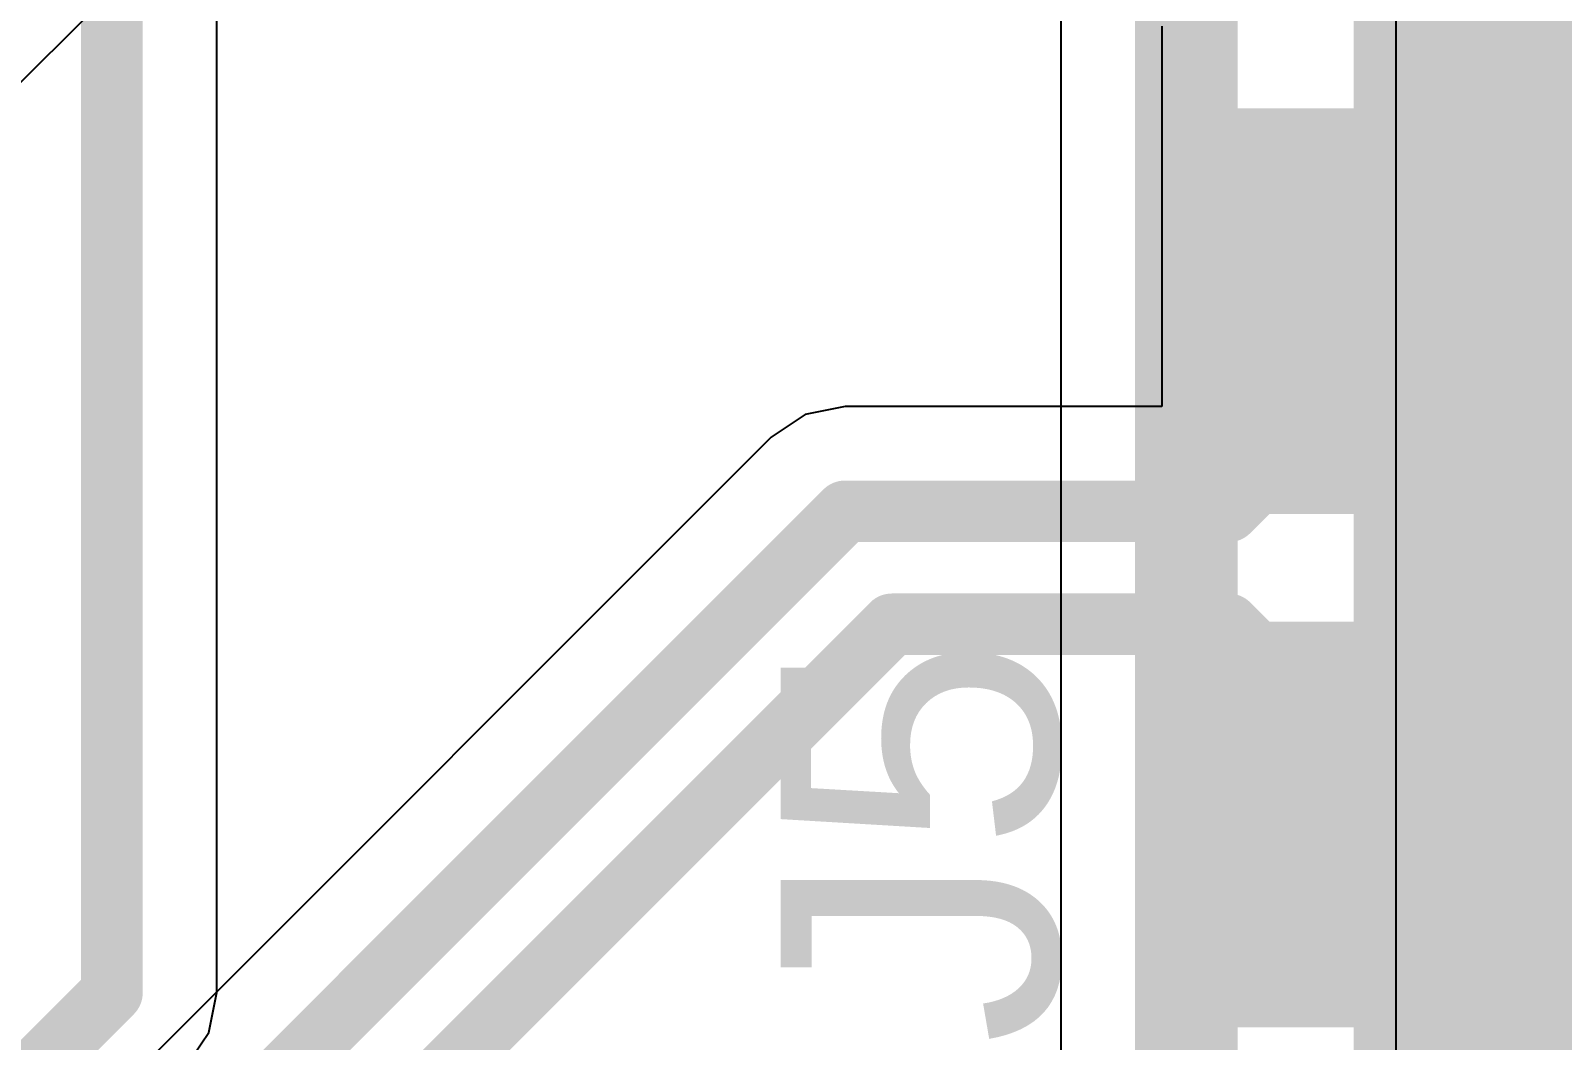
# Model space of a CAD drawing. Header units: inches. Extents: x -6 to 328, y -6 to 90.
# Drawn here: x 31.293 to 35.082, y 11.825 to 14.322 of the extents above; entities that cross this region are included whole.
import ezdxf

# ---------------------------------------------------------------- set-up
doc = ezdxf.new("R2010")
doc.units = ezdxf.units.IN
for name, color, linetype in [('Bottom Layer', 5, 'Continuous'), ('Bottom Paste', 16, 'Continuous'), ('Bottom Solder', 6, 'Continuous'), ('PWR', 16, 'Continuous'), ('Top Layer', 1, 'Continuous'), ('Top Overlay', 2, 'Continuous')]:
    doc.layers.add(name, color=color, linetype=linetype)
doc.styles.add('Arial', font='', dxfattribs={"height": 0.2})
doc.styles.add('Arial_Bold', font='', dxfattribs={"height": 0.2})
doc.styles.get('Arial').set_extended_font_data('Arial')
doc.styles.get('Arial_Bold').set_extended_font_data('Arial', bold=True)

# ---------------------------------------------------------------- blocks, each defined once
blk = doc.blocks.new('M55_7013242R_B_49')
at = {"layer": 'Bottom Layer'}
for points in [[(1.505, 3.3), (2.305, 3.3), (2.305, 2.2), (1.505, 2.2)], [(2.775, 3.3), (3.575, 3.3), (3.575, 2.2), (2.775, 2.2)]]:
    blk.add_hatch(color=5, dxfattribs=at).paths.add_polyline_path(points)
at = {"layer": 'Bottom Paste'}
for points in [[(1.505, 3.3), (2.305, 3.3), (2.305, 2.2), (1.505, 2.2)], [(2.775, 3.3), (3.575, 3.3), (3.575, 2.2), (2.775, 2.2)]]:
    blk.add_hatch(color=16, dxfattribs=at).paths.add_polyline_path(points)
at = {"layer": 'Bottom Solder'}
for points in [[(1.4034, 3.4016), (2.4066, 3.4016), (2.4066, 2.0984), (1.4034, 2.0984)], [(2.6734, 3.4016), (3.6766, 3.4016), (3.6766, 2.0984), (2.6734, 2.0984)]]:
    blk.add_hatch(color=6, dxfattribs=at).paths.add_polyline_path(points)

msp = doc.modelspace()

# ---------------------------------------------------------------- linework, layer by layer
at = {"layer": 'Bottom Layer'}
for p, q in [((31.1113, 14.0379), (31.6611, 14.5877)), ((34.0912, 14.3333), (34.0912, 14.3207)), ((34.0912, 14.3207), (34.0912, 14.2063)), ((34.0912, 14.2063), (34.0912, 14.1937)), ((34.0912, 14.1937), (34.0912, 13.3922)), ((33.3075, 13.3922), (33.2084, 13.3725)), ((34.0912, 13.3922), (33.3075, 13.3922)), ((33.2084, 13.3725), (33.1244, 13.3163)), ((33.1244, 13.3163), (31.2264, 11.4183))]:
    msp.add_line(p, q, dxfattribs=at)
for points in [[(34.3452, 13.3047, 0.1524, 0.1524, 0), (34.669, 13.6285, 0.1524, 0.1524, 0)], [(34.669, 13.6285, 0.1524, 0.1524, 0), (34.819, 13.6285, 0.1524, 0.1524, 0)], [(34.3452, 13.2225, 0.1524, 0.1524, 0), (34.3452, 13.3047, 0.1524, 0.1524, 0)], [(34.2559, 13.1332, 0.1524, 0.1524, 0), (34.3452, 13.2225, 0.1524, 0.1524, 0)], [(31.3711, 11.1967, 0.1524, 0.1524, 0), (33.3075, 13.1332, 0.1524, 0.1524, 0)], [(33.3075, 13.1332, 0.1524, 0.1524, 0), (34.2559, 13.1332, 0.1524, 0.1524, 0)], [(31.6505, 11.081, 0.1524, 0.1524, 0), (33.4233, 12.8538, 0.1524, 0.1524, 0)], [(33.4233, 12.8538, 0.1524, 0.1524, 0), (34.2559, 12.8538, 0.1524, 0.1524, 0)], [(34.2559, 12.8538, 0.1524, 0.1524, 0), (34.3452, 12.7645, 0.1524, 0.1524, 0)], [(34.3452, 12.6823, 0.1524, 0.1524, 0), (34.3452, 12.7645, 0.1524, 0.1524, 0)], [(34.3452, 12.6823, 0.1524, 0.1524, 0), (34.669, 12.3585, 0.1524, 0.1524, 0)], [(34.669, 12.3585, 0.1524, 0.1524, 0), (34.819, 12.3585, 0.1524, 0.1524, 0)]]:
    msp.add_lwpolyline(points, format="xyseb", dxfattribs=at)
for points in [[(34.6309, 13.6285, 0.0762, 0.0762, 1), (34.7071, 13.6285, 0.0762, 0.0762, 1)], [(34.6309, 13.6285, 0.0762, 0.0762, 1), (34.7071, 13.6285, 0.0762, 0.0762, 1)], [(34.7809, 13.6285, 0.0762, 0.0762, 1), (34.8571, 13.6285, 0.0762, 0.0762, 1)], [(34.3071, 13.3047, 0.0762, 0.0762, 1), (34.3833, 13.3047, 0.0762, 0.0762, 1)], [(34.3071, 13.3047, 0.0762, 0.0762, 1), (34.3833, 13.3047, 0.0762, 0.0762, 1)], [(34.3071, 13.2225, 0.0762, 0.0762, 1), (34.3833, 13.2225, 0.0762, 0.0762, 1)], [(34.3071, 13.2225, 0.0762, 0.0762, 1), (34.3833, 13.2225, 0.0762, 0.0762, 1)], [(33.2694, 13.1332, 0.0762, 0.0762, 1), (33.3456, 13.1332, 0.0762, 0.0762, 1)], [(33.2694, 13.1332, 0.0762, 0.0762, 1), (33.3456, 13.1332, 0.0762, 0.0762, 1)], [(34.2178, 13.1332, 0.0762, 0.0762, 1), (34.294, 13.1332, 0.0762, 0.0762, 1)], [(34.2178, 13.1332, 0.0762, 0.0762, 1), (34.294, 13.1332, 0.0762, 0.0762, 1)], [(33.3852, 12.8538, 0.0762, 0.0762, 1), (33.4614, 12.8538, 0.0762, 0.0762, 1)], [(33.3852, 12.8538, 0.0762, 0.0762, 1), (33.4614, 12.8538, 0.0762, 0.0762, 1)], [(34.2178, 12.8538, 0.0762, 0.0762, 1), (34.294, 12.8538, 0.0762, 0.0762, 1)], [(34.2178, 12.8538, 0.0762, 0.0762, 1), (34.294, 12.8538, 0.0762, 0.0762, 1)], [(34.3071, 12.7645, 0.0762, 0.0762, 1), (34.3833, 12.7645, 0.0762, 0.0762, 1)], [(34.3071, 12.7645, 0.0762, 0.0762, 1), (34.3833, 12.7645, 0.0762, 0.0762, 1)], [(34.3071, 12.6823, 0.0762, 0.0762, 1), (34.3833, 12.6823, 0.0762, 0.0762, 1)], [(34.3071, 12.6823, 0.0762, 0.0762, 1), (34.3833, 12.6823, 0.0762, 0.0762, 1)], [(34.6309, 12.3585, 0.0762, 0.0762, 1), (34.7071, 12.3585, 0.0762, 0.0762, 1)], [(34.6309, 12.3585, 0.0762, 0.0762, 1), (34.7071, 12.3585, 0.0762, 0.0762, 1)], [(34.7809, 12.3585, 0.0762, 0.0762, 1), (34.8571, 12.3585, 0.0762, 0.0762, 1)]]:
    msp.add_lwpolyline(points, format="xyseb", close=True, dxfattribs=at)
at = {"layer": 'PWR'}
msp.add_line((33.841, 15.6205), (33.841, 9.9588), dxfattribs=at)
for points in [[(34.7561, 9.3152, 0.381, 0.381, 0), (34.7561, 19.4751, 0.381, 0.381, 0)], [(34.1518, 9.8301, 0.254, 0.254, 0), (34.1518, 19.4968, 0.254, 0.254, 0)]]:
    msp.add_lwpolyline(points, format="xyseb", dxfattribs=at)
at = {"layer": 'Top Layer'}
for p, q in [((31.753, 11.9432), (31.753, 22.2967)), ((34.67, 19.9362), (34.67, 10.985)), ((31.7332, 11.8441), (31.753, 11.9432)), ((31.6771, 11.7601), (31.7332, 11.8441))]:
    msp.add_line(p, q, dxfattribs=at)
for points in [[(31.494, 11.9432, 0.1524, 0.1524, 0), (31.494, 22.2967, 0.1524, 0.1524, 0)], [(34.9807, 10.2914, 0.254, 0.254, 0), (34.9807, 20.0649, 0.254, 0.254, 0)], [(31.1345, 11.5838, 0.1524, 0.1524, 0), (31.494, 11.9432, 0.1524, 0.1524, 0)]]:
    msp.add_lwpolyline(points, format="xyseb", dxfattribs=at)
msp.add_lwpolyline([(31.4559, 11.9432, 0.0762, 0.0762, 1), (31.5321, 11.9432, 0.0762, 0.0762, 1)], format="xyseb", close=True, dxfattribs=at)
msp.add_lwpolyline([(31.4559, 11.9432, 0.0762, 0.0762, 1), (31.5321, 11.9432, 0.0762, 0.0762, 1)], format="xyseb", close=True, dxfattribs=at)

# ---------------------------------------------------------------- block references
at = {"rotation": 270}
msp.add_blockref('M55_7013242R_B_49', (32.069, 15.5335), dxfattribs=at)

# ---------------------------------------------------------------- texts
at = {"layer": 'Top Overlay'}
for s, height, style, p in [('TX', 1, 'Arial_Bold', (35.8256, 11.1027)), ('J5', 0.6858, 'Arial', (33.8342, 11.8135))]:
    msp.add_text(s, height=height, rotation=90, dxfattribs=dict(at, style=style)).set_placement(p)

doc.saveas('drawing.dxf')
